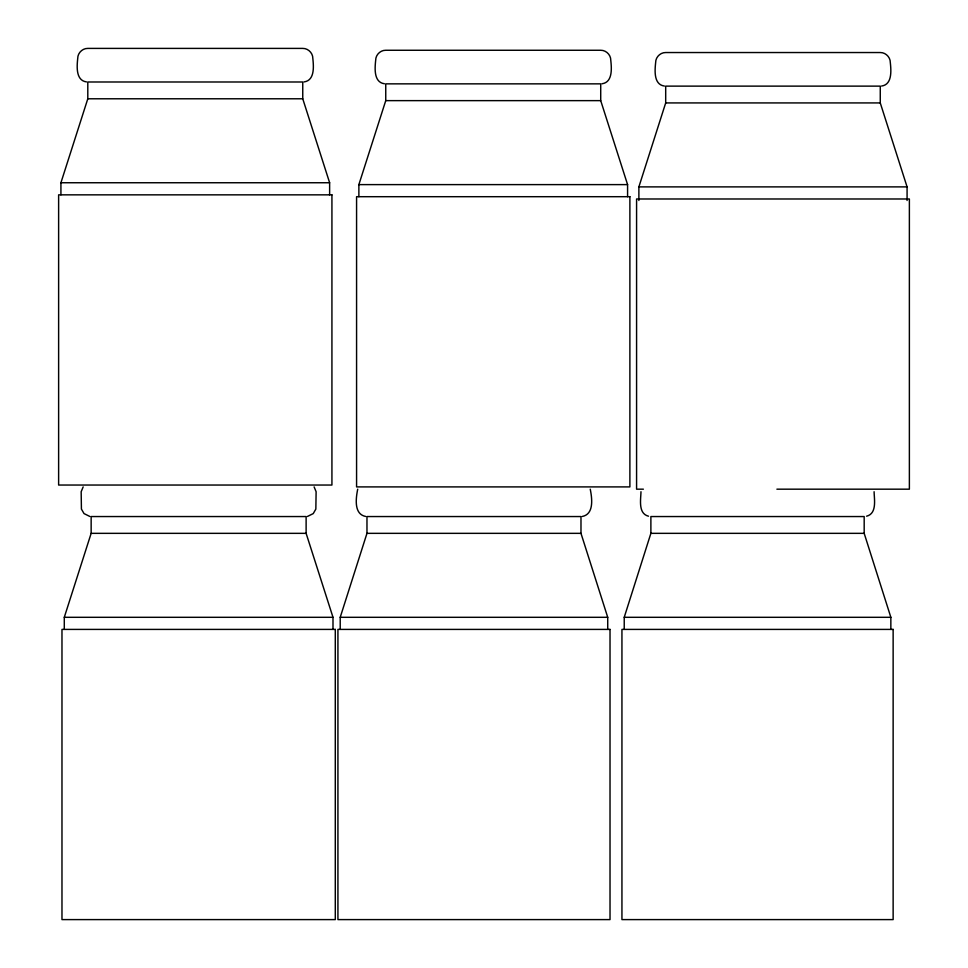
<?xml version="1.0" encoding="UTF-8"?>
<svg xmlns="http://www.w3.org/2000/svg" width="968" height="968" viewBox="0 0 968 968"><rect width="100%" height="100%" fill="white"/><g stroke="black" fill="none" stroke-linecap="round" stroke-linejoin="round"><path stroke-width="1.45" d="M640.973 491.72C640.852 499.367 637.9 513.56 648.487 516.198M624.227 629.381L624.227 617.306L650.883 533.344L650.883 516.549L864.182 516.549L864.182 533.344L890.85 617.306L890.85 629.381M60.923 194.822L60.923 182.746L87.798 98.784L87.798 81.99L302.754 81.99L302.754 98.784L329.628 182.746L329.628 194.822M64.287 629.381L64.287 617.306L91.149 533.344L91.149 516.549L306.118 516.549L306.118 533.344L332.992 617.306L332.992 629.381M358.874 196.686L358.874 184.61L385.748 100.636L385.748 83.853L600.717 83.853L600.717 100.636L627.579 184.61L627.579 196.686M340.216 629.381L340.216 617.306L366.969 533.344L366.969 516.549L580.981 516.549L580.981 533.344L607.722 617.306L607.722 629.381M638.88 200.473L638.88 186.884L665.694 102.923L665.694 86.128L880.263 86.128L880.263 102.923L907.076 186.884L907.076 200.473M357.7 489.179C355.958 497.963 353.574 514.141 365.662 516.464M83.163 486.904L81.167 491.72L81.421 509.083L84.034 513.597L89.843 516.464M304.073 81.905C314.975 80.453 313.644 66.139 312.833 58.479C312.942 53.095 308.139 48.291 302.754 48.4L87.798 48.4C82.413 48.291 77.609 53.095 77.718 58.479C76.908 66.139 75.589 80.453 86.479 81.905M602.023 83.756C612.925 82.304 611.594 67.99 610.784 60.331C610.905 54.946 606.101 50.142 600.717 50.263L385.748 50.263C380.364 50.142 375.56 54.946 375.669 60.331C374.858 67.99 373.539 82.304 384.429 83.756M881.57 86.043C892.46 84.579 891.117 70.265 890.318 62.617C890.427 57.233 885.647 52.429 880.263 52.538L665.694 52.538C660.321 52.429 655.53 57.233 655.639 62.617C654.84 70.265 653.497 84.579 664.387 86.043M307.437 516.464L313.245 513.597L315.846 509.083L316.113 491.72L314.116 486.904M582.288 516.464C594.364 514.141 591.992 497.963 590.25 489.179M87.798 98.784L302.754 98.784M385.748 100.636L600.717 100.636M665.694 102.923L880.263 102.923M60.923 182.746L329.628 182.746M358.874 184.61L627.579 184.61M638.88 186.884L907.076 186.884M643.393 489.179L636.581 489.179L636.581 198.984L909.375 198.984L909.375 489.179L776.893 489.179M866.59 516.198C877.177 513.56 874.225 499.367 874.104 491.72M91.149 533.344L306.118 533.344M366.969 533.344L580.981 533.344M650.883 533.344L864.182 533.344M64.287 617.306L332.992 617.306M340.216 617.306L607.722 617.306M624.227 617.306L890.85 617.306M331.927 194.846L58.625 194.846L58.625 485.041L331.927 485.041L331.927 194.846M629.89 196.698L356.575 196.698L356.575 486.904L629.89 486.904L629.89 196.698M335.291 629.406L61.976 629.406L61.976 919.6L335.291 919.6L335.291 629.406M610.021 629.406L337.929 629.406L337.929 919.6L610.021 919.6L610.021 629.406M893.137 629.406L621.94 629.406L621.94 919.6L893.137 919.6L893.137 629.406"/></g></svg>
